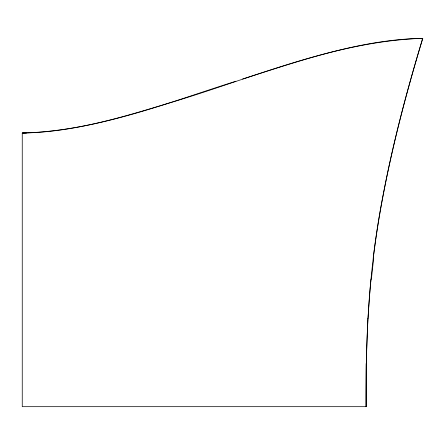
<?xml version="1.0" encoding="UTF-8"?>
<svg xmlns="http://www.w3.org/2000/svg" width="445" height="445" viewBox="0 0 445 445"><rect width="100%" height="100%" fill="white"/><g stroke="black" fill="none" stroke-linecap="round" stroke-linejoin="round"><path stroke-width="0.67" d="M242.586 79.026C301.193 60.425 360.622 39.471 422.75 38.32C407.169 89.579 393.391 141.449 383.323 194.092C369.45 264.03 365.362 335.491 366.163 406.68L22.25 406.68L22.25 133.016C96.287 131.125 166.163 103.262 235.894 81.235M367.887 318.275L366.535 354.748L366.163 406.68L366.163 363.582M373.233 258.011C382.522 183.373 401.012 110.215 422.75 38.32C334.596 41.34 252.487 78.237 169.122 103.056C121.368 117.508 72.557 132.393 22.25 133.016L26.411 133.016M422.116 39.383L422.75 38.32M368.048 318.297A580.508 364.344 -90 0 1 369.305 299.096M369.25 299.084A564.811 354.659 -90 0 1 371.002 279.048M371.408 279.154A573.961 360.094 -90 0 1 373.733 258.167"/></g></svg>
